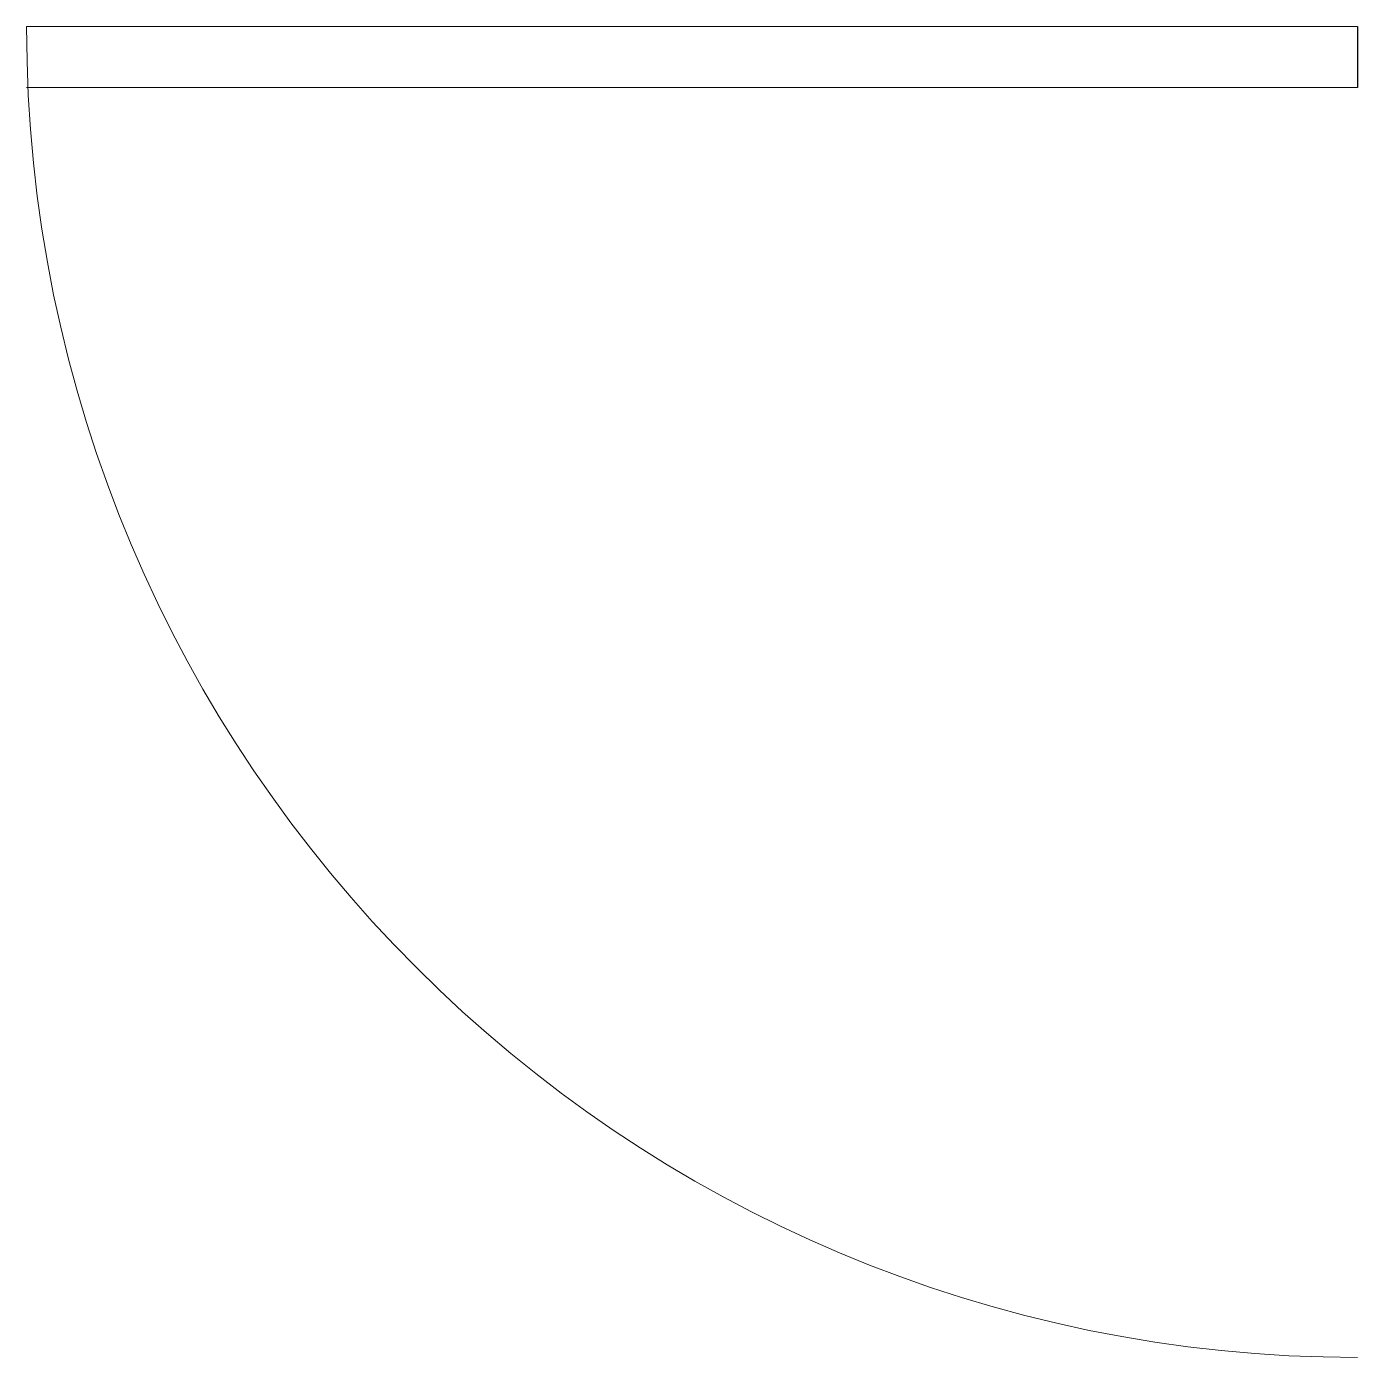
# Model space of a CAD drawing. Header units: inches. Extents: x 110.7 to 140.7, y -463.7 to -433.7.
import ezdxf

# ---------------------------------------------------------------- set-up
doc = ezdxf.new("R2010")
doc.units = ezdxf.units.IN
doc.header["$MEASUREMENT"] = 0
doc.layers.add('A101-Floorplan-1st-floor', color=7, linetype='Continuous', lineweight=9)

msp = doc.modelspace()

# ---------------------------------------------------------------- linework, layer by layer
at = {"layer": 'A101-Floorplan-1st-floor'}
for p, q in [((140.662, -433.749), (110.662, -433.749)), ((140.662, -435.124), (110.662, -435.124))]:
    msp.add_line(p, q, dxfattribs=at)
at = {"layer": 'A101-Floorplan-1st-floor', "lineweight": 30}
msp.add_line((140.662, -433.749), (140.662, -435.124), dxfattribs=at)
at = {"layer": 'A101-Floorplan-1st-floor'}
msp.add_arc((140.662, -433.749), 30, 180, 270, dxfattribs=at)

doc.saveas('drawing.dxf')
